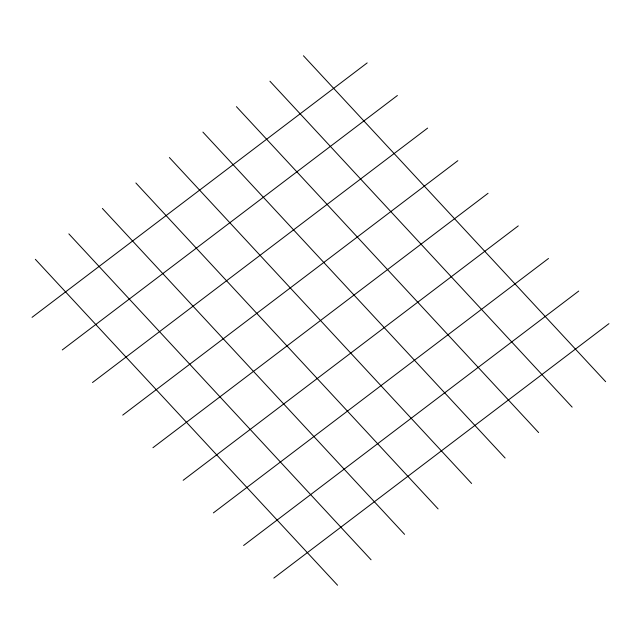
<?xml version="1.0" encoding="UTF-8"?>
<svg xmlns="http://www.w3.org/2000/svg" width="641" height="641" viewBox="0 0 641 641"><rect width="100%" height="100%" fill="white"/><g stroke="black" fill="none" stroke-linecap="round" stroke-linejoin="round"><path stroke-width="0.96" d="M32.05 317.343L367.173 62.914M62.273 349.938L397.396 95.509M92.496 382.533L427.619 128.104M122.719 415.12L457.842 160.691M152.935 447.714L488.065 193.286M183.158 480.309L518.281 225.88M213.381 512.896L548.504 258.467M243.604 545.491L578.727 291.062M273.827 578.086L608.95 323.657M303.441 55.767L605.657 381.691M269.925 81.215L572.149 407.131M236.417 106.654L538.632 432.571M202.901 132.094L505.124 458.019M169.392 157.542L471.608 483.458M135.876 182.981L438.099 508.906M102.368 208.429L404.583 534.346M68.851 233.869L371.075 559.785M35.343 259.309L337.559 585.233"/></g></svg>
